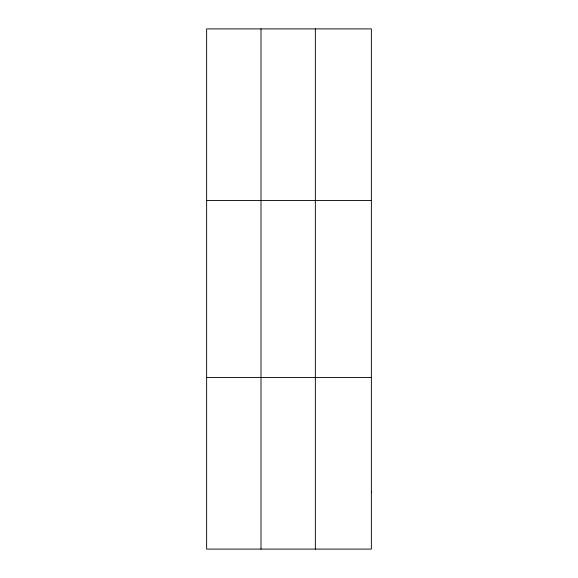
<?xml version="1.0" encoding="UTF-8"?>
<svg xmlns="http://www.w3.org/2000/svg" width="578" height="578" viewBox="0 0 578 578"><rect width="100%" height="100%" fill="white"/><g stroke="black" fill="none" stroke-linecap="round" stroke-linejoin="round"><path stroke-width="0.87" d="M260.996 549.1L260.996 28.9M315.357 549.1L315.357 28.9M206.635 200.566L371.365 200.566M206.635 377.434L371.365 377.434M371.365 491.878L371.365 549.1L206.635 549.1L206.635 28.9L371.365 28.9L371.365 491.878"/></g></svg>
